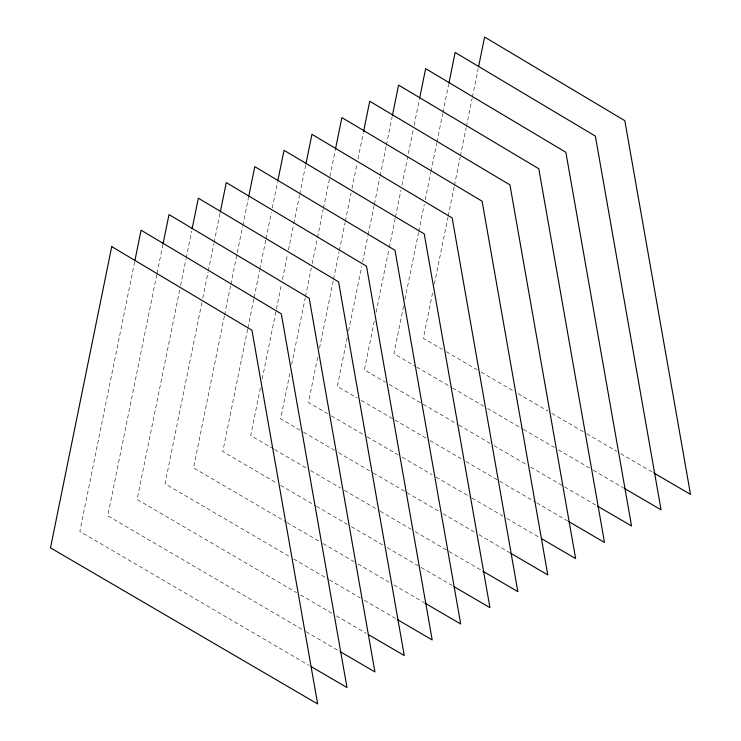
<?xml version="1.0" encoding="UTF-8"?>
<svg xmlns="http://www.w3.org/2000/svg" width="741" height="741" viewBox="0 0 741 741"><rect width="100%" height="100%" fill="white"/><g stroke="black" fill="none" stroke-linecap="round" stroke-linejoin="round"><path stroke-width="0.56" stroke-dasharray="3.71 2.78" d="M134.63 261.906L79.824 531.445L309.108 665.418M156.805 274.605L107.76 515.829L305.144 631.165M157.036 273.475L163.02 244.03M179.702 289.916L137.104 499.434L296.604 592.633M180.619 285.387L185.917 259.341M186.148 258.211L191.669 231.025M201.876 302.624L165.03 483.817L289.648 556.63M202.793 298.095L208.091 272.04M208.323 270.91L213.853 243.733M214.075 242.594L220.068 213.158M224.384 316.138L193.531 467.895L286.239 522.062M224.616 315.008L230.599 285.563M230.831 284.433L242.576 226.672M242.807 225.542L248.337 198.356M247.651 329.236L222.782 451.547L276.615 483.002M247.883 328.106L253.867 298.66M254.098 297.53L259.628 270.345M259.859 269.215L265.843 239.769M266.075 238.639L271.373 212.584M272.29 208.054L277.588 182.008M260.369 387.988L250.699 435.551L273.624 448.953M262.212 378.929L281.552 283.803M282.478 279.274L287.545 254.358M288.462 249.828L293.529 224.912M293.76 223.773L299.512 195.467M299.744 194.327L305.737 164.882M289.851 373.52L280.635 418.822L302.569 431.632M291.695 364.461L305.273 297.641M305.505 296.511L311.266 268.196M312.183 263.666L317.25 238.75M317.481 237.62L323.233 209.305M323.465 208.175L335.21 150.423M317.685 357.199L308.478 402.493L327.42 413.561M319.528 348.14L333.348 280.191M333.58 279.051L339.1 251.875M339.332 250.745L345.093 222.43M345.315 221.3L351.077 192.984M351.994 188.455L357.06 163.539M357.986 159.009L363.275 132.963M347.233 337.674L337.331 386.367L357.273 398.019M348.613 330.875L361.738 266.325M362.664 261.795L367.962 235.749M368.184 234.61L374.177 205.174M374.409 204.034L379.929 176.858M380.161 175.728L386.144 146.283M386.376 145.143L392.137 116.837M374.298 321.196L364.396 369.889L385.329 382.124M376.132 312.137L389.034 248.717M389.257 247.577L395.249 218.132M395.481 217.002L401.001 189.826M401.928 185.296L413.209 129.805M414.126 125.266L419.425 99.22M403.576 306.163L393.906 353.726L415.831 366.536M404.957 299.364L418.545 232.544M418.767 231.414L424.297 204.238M425.223 199.709L430.743 172.523M430.975 171.393L436.736 143.078M436.958 141.948L442.72 113.632M442.951 112.502L448.703 84.187M432.559 292.991L423.352 338.294L442.294 349.363M434.402 283.933L447.99 217.122M448.222 215.983L454.205 186.537M454.437 185.407L460.189 157.092M460.42 155.962L466.182 127.647M466.413 126.516L472.165 98.201M472.397 97.071L478.158 68.756M446.277 351.697L477.185 369.75M481.168 372.084L514.069 391.304M518.052 393.628L547.96 411.107M551.952 413.441L585.844 433.244M586.844 433.828L616.753 451.297M620.736 453.631L652.636 472.267M416.831 367.119L451.723 387.506M452.723 388.089L483.623 406.151M487.615 408.476L522.507 428.863M523.498 429.447L554.407 447.508M558.39 449.833L592.291 469.637M593.282 470.22L623.19 487.698M389.312 384.449L422.213 403.678M423.213 404.262L458.105 424.649M459.096 425.232L490.005 443.285M493.988 445.619L526.888 464.839M530.871 467.163L596.672 505.612M361.256 400.353L429.048 439.959M430.049 440.543L461.949 459.179M465.932 461.513L498.832 480.733M499.823 481.317L535.715 502.287M536.716 502.87L567.615 520.923M331.403 415.896L366.295 436.282M367.295 436.866L398.195 454.918M402.187 457.253L432.096 474.722M436.079 477.056L470.97 497.443M471.971 498.026L502.87 516.079M506.863 518.413L539.754 537.633M303.569 432.216L334.469 450.278M338.461 452.603L372.353 472.415M373.353 472.99L439.144 511.438M443.137 513.772L475.037 532.409M479.019 534.733L509.928 552.795M274.624 449.537L306.524 468.173M310.516 470.507L340.415 487.976M344.408 490.31L379.299 510.697M380.3 511.281L411.199 529.333M415.192 531.668L448.083 550.887M449.083 551.471L481.983 570.69M280.598 485.327L315.49 505.714M316.49 506.298L347.399 524.359M351.382 526.684L383.282 545.33M387.274 547.655L420.166 566.884M421.166 567.458L452.066 585.52M287.239 522.646L319.139 541.291M323.122 543.616L354.031 561.678M358.014 564.003L389.914 582.648M393.906 584.973L423.815 602.452M293.631 558.964L328.522 579.351M329.523 579.934L360.422 597.987M364.415 600.321L396.315 618.957M300.596 594.958L332.496 613.604M336.479 615.928L366.387 633.407M306.144 631.749L339.035 650.968"/><path stroke-width="1.11" d="M134.862 260.776L141.077 230.201L281.293 313.823L346.992 687.546L311.109 666.585M163.02 244.03L169.004 214.584L309.219 298.215L374.927 671.939L340.036 651.552M192.132 228.765L198.347 198.19L338.563 281.812L404.271 655.544L368.379 634.574M220.299 212.019L226.283 182.573L366.499 266.204L432.198 639.928L397.315 619.541M248.559 197.226L254.784 166.651L394.99 250.273L460.698 624.005L424.806 603.035M277.819 180.878L284.035 150.303L424.25 233.924L489.949 607.657L454.066 586.687M305.959 163.752L311.952 134.306L452.167 217.937L517.866 591.661L482.975 571.274M335.441 149.284L341.888 117.578L482.104 201.2L547.803 574.933L510.92 553.379M363.507 131.833L369.731 101.248L509.938 184.88L575.646 558.603L541.754 538.8M392.369 115.698L398.584 85.122L538.8 168.753L604.499 542.477L568.616 521.507M419.656 98.09L425.64 68.644L565.855 152.276L631.564 525.999L597.663 506.196M448.935 83.057L455.15 52.481L595.366 136.103L661.074 509.836L624.191 488.282M478.612 66.495L484.605 37.05L624.811 120.672L690.519 494.404L653.636 472.851M111.734 246.596L50.481 547.84L317.648 703.95L251.949 330.227L111.734 246.596"/></g></svg>
